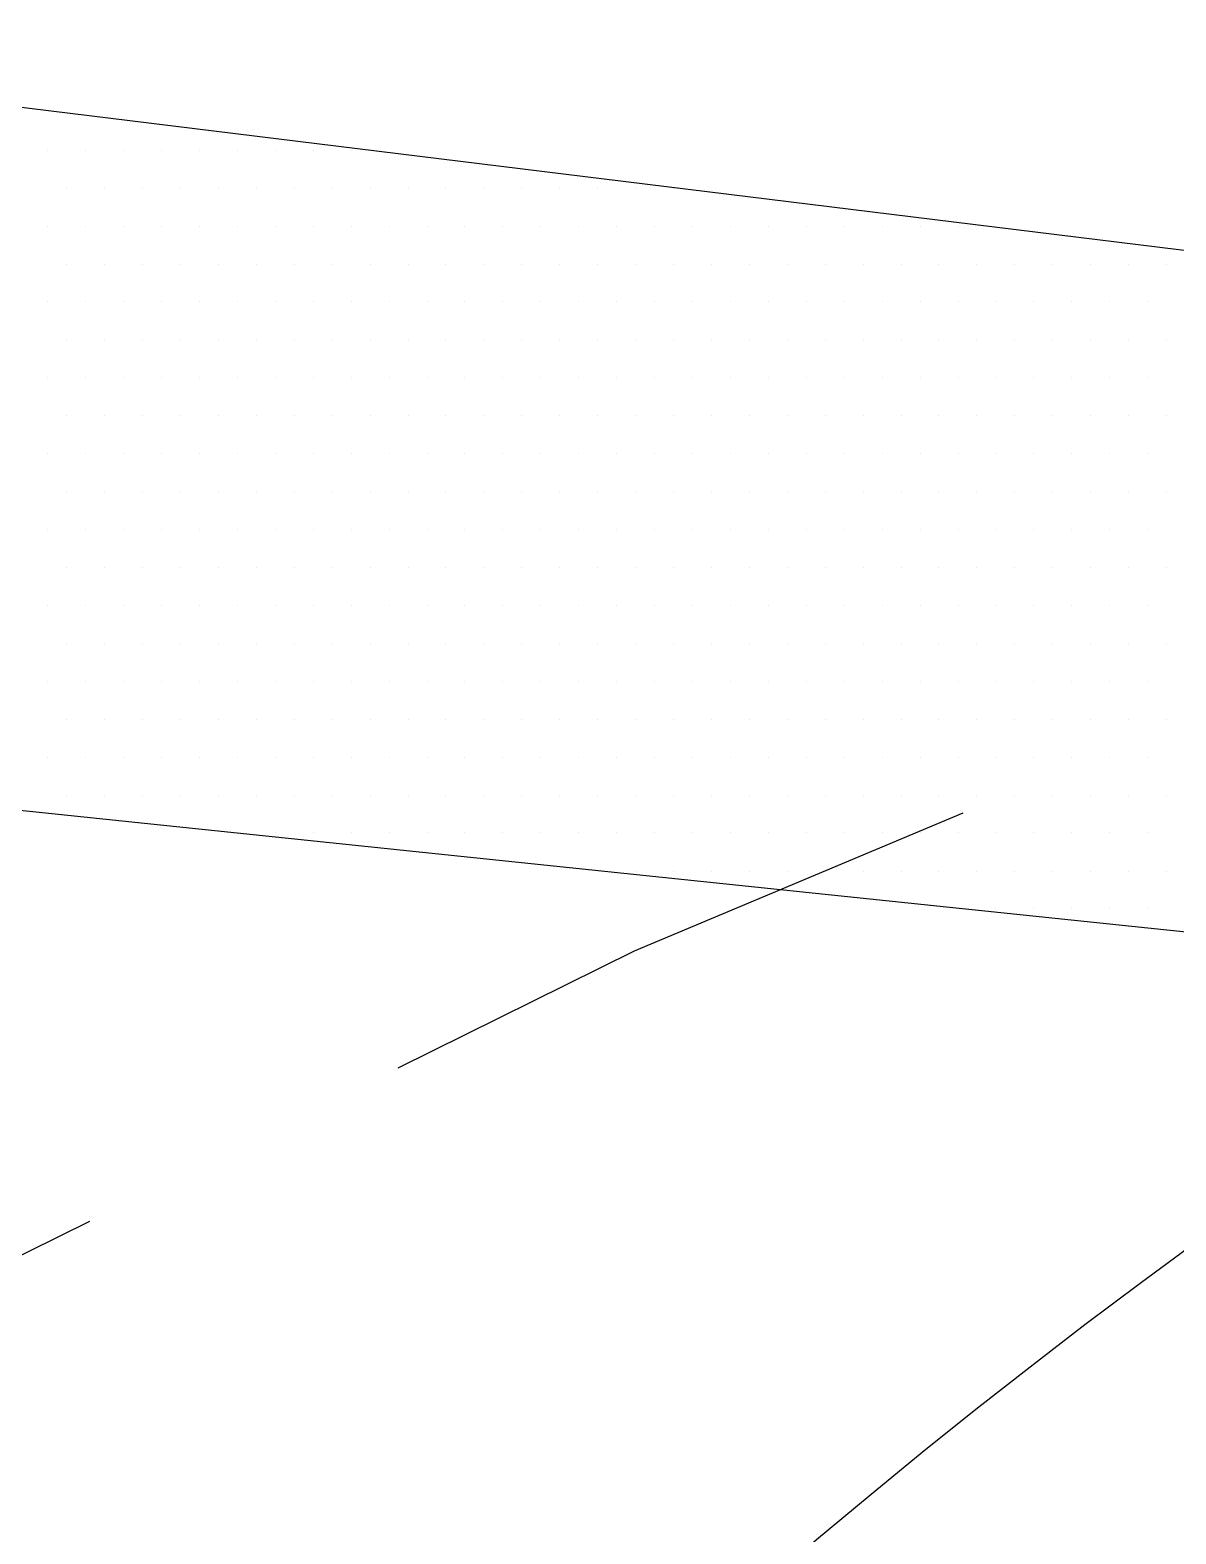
# Model space of a CAD drawing. Header units: metres. Extents: x 9606 to 9900, y 4805 to 4952.
# Drawn here: x 9831.2358 to 9831.5684, y 4846.9723 to 4847.4088 of the extents above; entities that cross this region are included whole.
import ezdxf

# ---------------------------------------------------------------- set-up
doc = ezdxf.new("R2010")
doc.units = ezdxf.units.M
doc.header["$LTSCALE"] = 2
doc.linetypes.add('CACHEX2', pattern=[0.75, 0.5, -0.25])
for name, color, linetype in [('CARTOUCHE', 7, 'Continuous'), ('LOGO', 4, 'Continuous'), ('rosace', 7, 'Continuous')]:
    doc.layers.add(name, color=color, linetype=linetype)

# ---------------------------------------------------------------- blocks, each defined once
blk = doc.blocks.new('A$C715108E3')
at = {"layer": 'LOGO', "color": 131}
for p, q in [((-17.1296, -1.5889), (-17.1296, -1.5889)), ((-17.0377, -1.5889), (-17.0377, -1.5889)), ((-16.9465, -1.5889), (-16.9465, -1.5889)), ((-16.8544, -1.5889), (-16.8544, -1.5889)), ((-16.7626, -1.5889), (-16.7626, -1.5889)), ((-16.6712, -1.5889), (-16.6712, -1.5889)), ((-16.5793, -1.5889), (-16.5793, -1.5889)), ((-16.4875, -1.5889), (-16.4875, -1.5889)), ((-16.3955, -1.5889), (-16.3955, -1.5889)), ((-17.084, -1.6803), (-17.084, -1.6803)), ((-16.992, -1.6803), (-16.992, -1.6803)), ((-16.9002, -1.6803), (-16.9002, -1.6803)), ((-16.8087, -1.6803), (-16.8087, -1.6803)), ((-16.7169, -1.6803), (-16.7169, -1.6803)), ((-16.625, -1.6803), (-16.625, -1.6803)), ((-16.5336, -1.6803), (-16.5336, -1.6803)), ((-16.4418, -1.6803), (-16.4418, -1.6803)), ((-16.3497, -1.6803), (-16.3497, -1.6803)), ((-16.2577, -1.6803), (-16.2577, -1.6803)), ((-16.1666, -1.6803), (-16.1666, -1.6803)), ((-16.0746, -1.6803), (-16.0746, -1.6803)), ((-15.983, -1.6803), (-15.983, -1.6803)), ((-15.8913, -1.6803), (-15.8913, -1.6803)), ((-15.7997, -1.6803), (-15.7997, -1.6803)), ((-15.7077, -1.6803), (-15.7077, -1.6803)), ((-15.616, -1.6803), (-15.616, -1.6803)), ((-17.1296, -1.7727), (-17.1296, -1.7727)), ((-17.0377, -1.7727), (-17.0377, -1.7727)), ((-16.9465, -1.7727), (-16.9465, -1.7727)), ((-16.8544, -1.7727), (-16.8544, -1.7727)), ((-16.7626, -1.7727), (-16.7626, -1.7727)), ((-16.6712, -1.7727), (-16.6712, -1.7727)), ((-16.5793, -1.7727), (-16.5793, -1.7727)), ((-16.4875, -1.7727), (-16.4875, -1.7727)), ((-16.3955, -1.7727), (-16.3955, -1.7727)), ((-16.3042, -1.7727), (-16.3042, -1.7727)), ((-16.2122, -1.7727), (-16.2122, -1.7727)), ((-16.1205, -1.7727), (-16.1205, -1.7727)), ((-16.0289, -1.7727), (-16.0289, -1.7727)), ((-15.9369, -1.7727), (-15.9369, -1.7727)), ((-15.8452, -1.7727), (-15.8452, -1.7727)), ((-15.7536, -1.7727), (-15.7536, -1.7727)), ((-15.6619, -1.7727), (-15.6619, -1.7727)), ((-15.5699, -1.7727), (-15.5699, -1.7727)), ((-15.4785, -1.7727), (-15.4785, -1.7727)), ((-15.3868, -1.7727), (-15.3868, -1.7727)), ((-15.2948, -1.7727), (-15.2948, -1.7727)), ((-15.203, -1.7727), (-15.203, -1.7727)), ((-15.1115, -1.7727), (-15.1115, -1.7727)), ((-15.0197, -1.7727), (-15.0197, -1.7727)), ((-14.9278, -1.7727), (-14.9278, -1.7727)), ((-17.084, -1.864), (-17.084, -1.864)), ((-16.992, -1.864), (-16.992, -1.864)), ((-16.9002, -1.864), (-16.9002, -1.864)), ((-16.8087, -1.864), (-16.8087, -1.864)), ((-16.7169, -1.864), (-16.7169, -1.864)), ((-16.625, -1.864), (-16.625, -1.864)), ((-16.5336, -1.864), (-16.5336, -1.864)), ((-16.4418, -1.864), (-16.4418, -1.864)), ((-16.3497, -1.864), (-16.3497, -1.864)), ((-16.2577, -1.864), (-16.2577, -1.864)), ((-16.1666, -1.864), (-16.1666, -1.864)), ((-16.0746, -1.864), (-16.0746, -1.864)), ((-15.983, -1.864), (-15.983, -1.864)), ((-15.8913, -1.864), (-15.8913, -1.864)), ((-15.7997, -1.864), (-15.7997, -1.864)), ((-15.7077, -1.864), (-15.7077, -1.864)), ((-15.616, -1.864), (-15.616, -1.864)), ((-15.5244, -1.864), (-15.5244, -1.864)), ((-15.4324, -1.864), (-15.4324, -1.864)), ((-15.3411, -1.864), (-15.3411, -1.864)), ((-15.2491, -1.864), (-15.2491, -1.864)), ((-15.1572, -1.864), (-15.1572, -1.864)), ((-15.0654, -1.864), (-15.0654, -1.864)), ((-14.9739, -1.864), (-14.9739, -1.864)), ((-14.8821, -1.864), (-14.8821, -1.864)), ((-14.7903, -1.864), (-14.7903, -1.864)), ((-14.6988, -1.864), (-14.6988, -1.864)), ((-14.6068, -1.864), (-14.6068, -1.864)), ((-14.5152, -1.864), (-14.5152, -1.864)), ((-14.4237, -1.864), (-14.4237, -1.864)), ((-17.1296, -1.9557), (-17.1296, -1.9557)), ((-17.0377, -1.9557), (-17.0377, -1.9557)), ((-16.9465, -1.9557), (-16.9465, -1.9557)), ((-16.8544, -1.9557), (-16.8544, -1.9557)), ((-16.7626, -1.9557), (-16.7626, -1.9557)), ((-16.6712, -1.9557), (-16.6712, -1.9557)), ((-16.5793, -1.9557), (-16.5793, -1.9557)), ((-16.4875, -1.9557), (-16.4875, -1.9557)), ((-16.3955, -1.9557), (-16.3955, -1.9557)), ((-16.3042, -1.9557), (-16.3042, -1.9557)), ((-16.2122, -1.9557), (-16.2122, -1.9557)), ((-16.1205, -1.9557), (-16.1205, -1.9557)), ((-16.0289, -1.9557), (-16.0289, -1.9557)), ((-15.9369, -1.9557), (-15.9369, -1.9557)), ((-15.8452, -1.9557), (-15.8452, -1.9557)), ((-15.7536, -1.9557), (-15.7536, -1.9557)), ((-15.6619, -1.9557), (-15.6619, -1.9557)), ((-15.5699, -1.9557), (-15.5699, -1.9557)), ((-15.4785, -1.9557), (-15.4785, -1.9557)), ((-15.3868, -1.9557), (-15.3868, -1.9557)), ((-15.2948, -1.9557), (-15.2948, -1.9557)), ((-15.203, -1.9557), (-15.203, -1.9557)), ((-15.1115, -1.9557), (-15.1115, -1.9557)), ((-15.0197, -1.9557), (-15.0197, -1.9557)), ((-14.9278, -1.9557), (-14.9278, -1.9557)), ((-14.8364, -1.9557), (-14.8364, -1.9557)), ((-14.7445, -1.9557), (-14.7445, -1.9557)), ((-14.6527, -1.9557), (-14.6527, -1.9557)), ((-14.5613, -1.9557), (-14.5613, -1.9557)), ((-14.4694, -1.9557), (-14.4694, -1.9557)), ((-17.084, -2.0481), (-17.084, -2.0481)), ((-16.992, -2.0481), (-16.992, -2.0481)), ((-16.9002, -2.0481), (-16.9002, -2.0481)), ((-16.8087, -2.0481), (-16.8087, -2.0481)), ((-16.7169, -2.0481), (-16.7169, -2.0481)), ((-16.625, -2.0481), (-16.625, -2.0481)), ((-16.5336, -2.0481), (-16.5336, -2.0481)), ((-16.4418, -2.0481), (-16.4418, -2.0481)), ((-16.3497, -2.0481), (-16.3497, -2.0481)), ((-16.2577, -2.0481), (-16.2577, -2.0481)), ((-16.1666, -2.0481), (-16.1666, -2.0481)), ((-16.0746, -2.0481), (-16.0746, -2.0481)), ((-15.983, -2.0481), (-15.983, -2.0481)), ((-15.8913, -2.0481), (-15.8913, -2.0481)), ((-15.7997, -2.0481), (-15.7997, -2.0481)), ((-15.7077, -2.0481), (-15.7077, -2.0481)), ((-15.616, -2.0481), (-15.616, -2.0481)), ((-15.5244, -2.0481), (-15.5244, -2.0481)), ((-15.4324, -2.0481), (-15.4324, -2.0481)), ((-15.3411, -2.0481), (-15.3411, -2.0481)), ((-15.2491, -2.0481), (-15.2491, -2.0481)), ((-15.1572, -2.0481), (-15.1572, -2.0481)), ((-15.0654, -2.0481), (-15.0654, -2.0481)), ((-14.9739, -2.0481), (-14.9739, -2.0481)), ((-14.8821, -2.0481), (-14.8821, -2.0481)), ((-14.7903, -2.0481), (-14.7903, -2.0481)), ((-14.6988, -2.0481), (-14.6988, -2.0481)), ((-14.6068, -2.0481), (-14.6068, -2.0481)), ((-14.5152, -2.0481), (-14.5152, -2.0481)), ((-14.4237, -2.0481), (-14.4237, -2.0481)), ((-17.1296, -2.1393), (-17.1296, -2.1393)), ((-17.0377, -2.1393), (-17.0377, -2.1393)), ((-16.9465, -2.1393), (-16.9465, -2.1393)), ((-16.8544, -2.1393), (-16.8544, -2.1393)), ((-16.7626, -2.1393), (-16.7626, -2.1393)), ((-16.6712, -2.1393), (-16.6712, -2.1393)), ((-16.5793, -2.1393), (-16.5793, -2.1393)), ((-16.4875, -2.1393), (-16.4875, -2.1393)), ((-16.3955, -2.1393), (-16.3955, -2.1393)), ((-16.3042, -2.1393), (-16.3042, -2.1393)), ((-16.2122, -2.1393), (-16.2122, -2.1393)), ((-16.1205, -2.1393), (-16.1205, -2.1393)), ((-16.0289, -2.1393), (-16.0289, -2.1393)), ((-15.9369, -2.1393), (-15.9369, -2.1393)), ((-15.8452, -2.1393), (-15.8452, -2.1393)), ((-15.7536, -2.1393), (-15.7536, -2.1393)), ((-15.6619, -2.1393), (-15.6619, -2.1393)), ((-15.5699, -2.1393), (-15.5699, -2.1393)), ((-15.4785, -2.1393), (-15.4785, -2.1393)), ((-15.3868, -2.1393), (-15.3868, -2.1393)), ((-15.2948, -2.1393), (-15.2948, -2.1393)), ((-15.203, -2.1393), (-15.203, -2.1393)), ((-15.1115, -2.1393), (-15.1115, -2.1393)), ((-15.0197, -2.1393), (-15.0197, -2.1393)), ((-14.9278, -2.1393), (-14.9278, -2.1393)), ((-14.8364, -2.1393), (-14.8364, -2.1393)), ((-14.7445, -2.1393), (-14.7445, -2.1393)), ((-14.6527, -2.1393), (-14.6527, -2.1393)), ((-14.5613, -2.1393), (-14.5613, -2.1393)), ((-14.4694, -2.1393), (-14.4694, -2.1393)), ((-17.084, -2.231), (-17.084, -2.231)), ((-16.992, -2.231), (-16.992, -2.231)), ((-16.9002, -2.231), (-16.9002, -2.231)), ((-16.8087, -2.231), (-16.8087, -2.231)), ((-16.7169, -2.231), (-16.7169, -2.231)), ((-16.625, -2.231), (-16.625, -2.231)), ((-16.5336, -2.231), (-16.5336, -2.231)), ((-16.4418, -2.231), (-16.4418, -2.231)), ((-16.3497, -2.231), (-16.3497, -2.231)), ((-16.2577, -2.231), (-16.2577, -2.231)), ((-16.1666, -2.231), (-16.1666, -2.231)), ((-16.0746, -2.231), (-16.0746, -2.231)), ((-15.983, -2.231), (-15.983, -2.231)), ((-15.8913, -2.231), (-15.8913, -2.231)), ((-15.7997, -2.231), (-15.7997, -2.231)), ((-15.7077, -2.231), (-15.7077, -2.231)), ((-15.616, -2.231), (-15.616, -2.231)), ((-15.5244, -2.231), (-15.5244, -2.231)), ((-15.4324, -2.231), (-15.4324, -2.231)), ((-15.3411, -2.231), (-15.3411, -2.231)), ((-15.2491, -2.231), (-15.2491, -2.231)), ((-15.1572, -2.231), (-15.1572, -2.231)), ((-15.0654, -2.231), (-15.0654, -2.231)), ((-14.9739, -2.231), (-14.9739, -2.231)), ((-14.8821, -2.231), (-14.8821, -2.231)), ((-14.7903, -2.231), (-14.7903, -2.231)), ((-14.6988, -2.231), (-14.6988, -2.231)), ((-14.6068, -2.231), (-14.6068, -2.231)), ((-14.5152, -2.231), (-14.5152, -2.231)), ((-14.4237, -2.231), (-14.4237, -2.231)), ((-17.1296, -2.3232), (-17.1296, -2.3232)), ((-17.0377, -2.3232), (-17.0377, -2.3232)), ((-16.9465, -2.3232), (-16.9465, -2.3232)), ((-16.8544, -2.3232), (-16.8544, -2.3232)), ((-16.7626, -2.3232), (-16.7626, -2.3232)), ((-16.6712, -2.3232), (-16.6712, -2.3232)), ((-16.5793, -2.3232), (-16.5793, -2.3232)), ((-16.4875, -2.3232), (-16.4875, -2.3232)), ((-16.3955, -2.3232), (-16.3955, -2.3232)), ((-16.3042, -2.3232), (-16.3042, -2.3232)), ((-16.2122, -2.3232), (-16.2122, -2.3232)), ((-16.1205, -2.3232), (-16.1205, -2.3232)), ((-16.0289, -2.3232), (-16.0289, -2.3232)), ((-15.9369, -2.3232), (-15.9369, -2.3232)), ((-15.8452, -2.3232), (-15.8452, -2.3232)), ((-15.7536, -2.3232), (-15.7536, -2.3232)), ((-15.6619, -2.3232), (-15.6619, -2.3232)), ((-15.5699, -2.3232), (-15.5699, -2.3232)), ((-15.4785, -2.3232), (-15.4785, -2.3232)), ((-15.3868, -2.3232), (-15.3868, -2.3232)), ((-15.2948, -2.3232), (-15.2948, -2.3232)), ((-15.203, -2.3232), (-15.203, -2.3232)), ((-15.1115, -2.3232), (-15.1115, -2.3232)), ((-15.0197, -2.3232), (-15.0197, -2.3232)), ((-14.9278, -2.3232), (-14.9278, -2.3232)), ((-14.8364, -2.3232), (-14.8364, -2.3232)), ((-14.7445, -2.3232), (-14.7445, -2.3232)), ((-14.6527, -2.3232), (-14.6527, -2.3232)), ((-14.5613, -2.3232), (-14.5613, -2.3232)), ((-14.4694, -2.3232), (-14.4694, -2.3232)), ((-17.084, -2.4146), (-17.084, -2.4146)), ((-16.992, -2.4146), (-16.992, -2.4146)), ((-16.9002, -2.4146), (-16.9002, -2.4146)), ((-16.8087, -2.4146), (-16.8087, -2.4146)), ((-16.7169, -2.4146), (-16.7169, -2.4146)), ((-16.625, -2.4146), (-16.625, -2.4146)), ((-16.5336, -2.4146), (-16.5336, -2.4146)), ((-16.4418, -2.4146), (-16.4418, -2.4146)), ((-16.3497, -2.4146), (-16.3497, -2.4146)), ((-16.2577, -2.4146), (-16.2577, -2.4146)), ((-16.1666, -2.4146), (-16.1666, -2.4146)), ((-16.0746, -2.4146), (-16.0746, -2.4146)), ((-15.983, -2.4146), (-15.983, -2.4146)), ((-15.8913, -2.4146), (-15.8913, -2.4146)), ((-15.7997, -2.4146), (-15.7997, -2.4146)), ((-15.7077, -2.4146), (-15.7077, -2.4146)), ((-15.616, -2.4146), (-15.616, -2.4146)), ((-15.5244, -2.4146), (-15.5244, -2.4146)), ((-15.4324, -2.4146), (-15.4324, -2.4146)), ((-15.3411, -2.4146), (-15.3411, -2.4146)), ((-15.2491, -2.4146), (-15.2491, -2.4146)), ((-15.1572, -2.4146), (-15.1572, -2.4146)), ((-15.0654, -2.4146), (-15.0654, -2.4146)), ((-14.9739, -2.4146), (-14.9739, -2.4146)), ((-14.8821, -2.4146), (-14.8821, -2.4146)), ((-14.7903, -2.4146), (-14.7903, -2.4146)), ((-14.6988, -2.4146), (-14.6988, -2.4146)), ((-14.6068, -2.4146), (-14.6068, -2.4146)), ((-14.5152, -2.4146), (-14.5152, -2.4146)), ((-14.4237, -2.4146), (-14.4237, -2.4146)), ((-17.1296, -2.507), (-17.1296, -2.507)), ((-17.0377, -2.507), (-17.0377, -2.507)), ((-16.9465, -2.507), (-16.9465, -2.507)), ((-16.8544, -2.507), (-16.8544, -2.507)), ((-16.7626, -2.507), (-16.7626, -2.507)), ((-16.6712, -2.507), (-16.6712, -2.507)), ((-16.5793, -2.507), (-16.5793, -2.507)), ((-16.4875, -2.507), (-16.4875, -2.507)), ((-16.3955, -2.507), (-16.3955, -2.507)), ((-16.3042, -2.507), (-16.3042, -2.507)), ((-16.2122, -2.507), (-16.2122, -2.507)), ((-16.1205, -2.507), (-16.1205, -2.507)), ((-16.0289, -2.507), (-16.0289, -2.507)), ((-15.9369, -2.507), (-15.9369, -2.507)), ((-15.8452, -2.507), (-15.8452, -2.507)), ((-15.7536, -2.507), (-15.7536, -2.507)), ((-15.6619, -2.507), (-15.6619, -2.507)), ((-15.5699, -2.507), (-15.5699, -2.507)), ((-15.4785, -2.507), (-15.4785, -2.507)), ((-15.3868, -2.507), (-15.3868, -2.507)), ((-15.2948, -2.507), (-15.2948, -2.507)), ((-15.203, -2.507), (-15.203, -2.507)), ((-15.1115, -2.507), (-15.1115, -2.507)), ((-15.0197, -2.507), (-15.0197, -2.507)), ((-14.9278, -2.507), (-14.9278, -2.507)), ((-14.8364, -2.507), (-14.8364, -2.507)), ((-14.7445, -2.507), (-14.7445, -2.507)), ((-14.6527, -2.507), (-14.6527, -2.507)), ((-14.5613, -2.507), (-14.5613, -2.507)), ((-14.4694, -2.507), (-14.4694, -2.507)), ((-17.084, -2.5983), (-17.084, -2.5983)), ((-16.992, -2.5983), (-16.992, -2.5983)), ((-16.9002, -2.5983), (-16.9002, -2.5983)), ((-16.8087, -2.5983), (-16.8087, -2.5983)), ((-16.7169, -2.5983), (-16.7169, -2.5983)), ((-16.625, -2.5983), (-16.625, -2.5983)), ((-16.5336, -2.5983), (-16.5336, -2.5983)), ((-16.4418, -2.5983), (-16.4418, -2.5983)), ((-16.3497, -2.5983), (-16.3497, -2.5983)), ((-16.2577, -2.5983), (-16.2577, -2.5983)), ((-16.1666, -2.5983), (-16.1666, -2.5983)), ((-16.0746, -2.5983), (-16.0746, -2.5983)), ((-15.983, -2.5983), (-15.983, -2.5983)), ((-15.8913, -2.5983), (-15.8913, -2.5983)), ((-15.7997, -2.5983), (-15.7997, -2.5983)), ((-15.7077, -2.5983), (-15.7077, -2.5983)), ((-15.616, -2.5983), (-15.616, -2.5983)), ((-15.5244, -2.5983), (-15.5244, -2.5983)), ((-15.4324, -2.5983), (-15.4324, -2.5983)), ((-15.3411, -2.5983), (-15.3411, -2.5983)), ((-15.2491, -2.5983), (-15.2491, -2.5983)), ((-15.1572, -2.5983), (-15.1572, -2.5983)), ((-15.0654, -2.5983), (-15.0654, -2.5983)), ((-14.9739, -2.5983), (-14.9739, -2.5983)), ((-14.8821, -2.5983), (-14.8821, -2.5983)), ((-14.7903, -2.5983), (-14.7903, -2.5983)), ((-14.6988, -2.5983), (-14.6988, -2.5983)), ((-14.6068, -2.5983), (-14.6068, -2.5983)), ((-14.5152, -2.5983), (-14.5152, -2.5983)), ((-14.4237, -2.5983), (-14.4237, -2.5983)), ((-17.1296, -2.6898), (-17.1296, -2.6898)), ((-17.0377, -2.6898), (-17.0377, -2.6898)), ((-16.9465, -2.6898), (-16.9465, -2.6898)), ((-16.8544, -2.6898), (-16.8544, -2.6898)), ((-16.7626, -2.6898), (-16.7626, -2.6898)), ((-16.6712, -2.6898), (-16.6712, -2.6898)), ((-16.5793, -2.6898), (-16.5793, -2.6898)), ((-16.4875, -2.6898), (-16.4875, -2.6898)), ((-16.3955, -2.6898), (-16.3955, -2.6898)), ((-16.3042, -2.6898), (-16.3042, -2.6898)), ((-16.2122, -2.6898), (-16.2122, -2.6898)), ((-16.1205, -2.6898), (-16.1205, -2.6898)), ((-16.0289, -2.6898), (-16.0289, -2.6898)), ((-15.9369, -2.6898), (-15.9369, -2.6898)), ((-15.8452, -2.6898), (-15.8452, -2.6898)), ((-15.7536, -2.6898), (-15.7536, -2.6898)), ((-15.6619, -2.6898), (-15.6619, -2.6898)), ((-15.5699, -2.6898), (-15.5699, -2.6898)), ((-15.4785, -2.6898), (-15.4785, -2.6898)), ((-15.3868, -2.6898), (-15.3868, -2.6898)), ((-15.2948, -2.6898), (-15.2948, -2.6898)), ((-15.203, -2.6898), (-15.203, -2.6898)), ((-15.1115, -2.6898), (-15.1115, -2.6898)), ((-15.0197, -2.6898), (-15.0197, -2.6898)), ((-14.9278, -2.6898), (-14.9278, -2.6898)), ((-14.8364, -2.6898), (-14.8364, -2.6898)), ((-14.7445, -2.6898), (-14.7445, -2.6898)), ((-14.6527, -2.6898), (-14.6527, -2.6898)), ((-14.5613, -2.6898), (-14.5613, -2.6898)), ((-14.4694, -2.6898), (-14.4694, -2.6898)), ((-17.084, -2.782), (-17.084, -2.782)), ((-16.992, -2.782), (-16.992, -2.782)), ((-16.9002, -2.782), (-16.9002, -2.782)), ((-16.8087, -2.782), (-16.8087, -2.782)), ((-16.7169, -2.782), (-16.7169, -2.782)), ((-16.625, -2.782), (-16.625, -2.782)), ((-16.5336, -2.782), (-16.5336, -2.782)), ((-16.4418, -2.782), (-16.4418, -2.782)), ((-16.3497, -2.782), (-16.3497, -2.782)), ((-16.2577, -2.782), (-16.2577, -2.782)), ((-16.1666, -2.782), (-16.1666, -2.782)), ((-16.0746, -2.782), (-16.0746, -2.782)), ((-15.983, -2.782), (-15.983, -2.782)), ((-15.8913, -2.782), (-15.8913, -2.782)), ((-15.7997, -2.782), (-15.7997, -2.782)), ((-15.7077, -2.782), (-15.7077, -2.782)), ((-15.616, -2.782), (-15.616, -2.782)), ((-15.5244, -2.782), (-15.5244, -2.782)), ((-15.4324, -2.782), (-15.4324, -2.782)), ((-15.3411, -2.782), (-15.3411, -2.782)), ((-15.2491, -2.782), (-15.2491, -2.782)), ((-15.1572, -2.782), (-15.1572, -2.782)), ((-15.0654, -2.782), (-15.0654, -2.782)), ((-14.9739, -2.782), (-14.9739, -2.782)), ((-14.8821, -2.782), (-14.8821, -2.782)), ((-14.7903, -2.782), (-14.7903, -2.782)), ((-14.6988, -2.782), (-14.6988, -2.782)), ((-14.6068, -2.782), (-14.6068, -2.782)), ((-14.5152, -2.782), (-14.5152, -2.782)), ((-14.4237, -2.782), (-14.4237, -2.782)), ((-17.1296, -2.8736), (-17.1296, -2.8736)), ((-17.0377, -2.8736), (-17.0377, -2.8736)), ((-16.9465, -2.8736), (-16.9465, -2.8736)), ((-16.8544, -2.8736), (-16.8544, -2.8736)), ((-16.7626, -2.8736), (-16.7626, -2.8736)), ((-16.6712, -2.8736), (-16.6712, -2.8736)), ((-16.5793, -2.8736), (-16.5793, -2.8736)), ((-16.4875, -2.8736), (-16.4875, -2.8736)), ((-16.3955, -2.8736), (-16.3955, -2.8736)), ((-16.3042, -2.8736), (-16.3042, -2.8736)), ((-16.2122, -2.8736), (-16.2122, -2.8736)), ((-16.1205, -2.8736), (-16.1205, -2.8736)), ((-16.0289, -2.8736), (-16.0289, -2.8736)), ((-15.9369, -2.8736), (-15.9369, -2.8736)), ((-15.8452, -2.8736), (-15.8452, -2.8736)), ((-15.7536, -2.8736), (-15.7536, -2.8736)), ((-15.6619, -2.8736), (-15.6619, -2.8736)), ((-15.5699, -2.8736), (-15.5699, -2.8736)), ((-15.4785, -2.8736), (-15.4785, -2.8736)), ((-15.3868, -2.8736), (-15.3868, -2.8736)), ((-15.2948, -2.8736), (-15.2948, -2.8736)), ((-15.203, -2.8736), (-15.203, -2.8736)), ((-15.1115, -2.8736), (-15.1115, -2.8736)), ((-15.0197, -2.8736), (-15.0197, -2.8736)), ((-14.9278, -2.8736), (-14.9278, -2.8736)), ((-14.8364, -2.8736), (-14.8364, -2.8736)), ((-14.7445, -2.8736), (-14.7445, -2.8736)), ((-14.6527, -2.8736), (-14.6527, -2.8736)), ((-14.5613, -2.8736), (-14.5613, -2.8736)), ((-14.4694, -2.8736), (-14.4694, -2.8736)), ((-17.084, -2.9649), (-17.084, -2.9649)), ((-16.992, -2.9649), (-16.992, -2.9649)), ((-16.9002, -2.9649), (-16.9002, -2.9649)), ((-16.8087, -2.9649), (-16.8087, -2.9649)), ((-16.7169, -2.9649), (-16.7169, -2.9649)), ((-16.625, -2.9649), (-16.625, -2.9649)), ((-16.5336, -2.9649), (-16.5336, -2.9649)), ((-16.4418, -2.9649), (-16.4418, -2.9649)), ((-16.3497, -2.9649), (-16.3497, -2.9649)), ((-16.2577, -2.9649), (-16.2577, -2.9649)), ((-16.1666, -2.9649), (-16.1666, -2.9649)), ((-16.0746, -2.9649), (-16.0746, -2.9649)), ((-15.983, -2.9649), (-15.983, -2.9649)), ((-15.8913, -2.9649), (-15.8913, -2.9649)), ((-15.7997, -2.9649), (-15.7997, -2.9649)), ((-15.7077, -2.9649), (-15.7077, -2.9649)), ((-15.616, -2.9649), (-15.616, -2.9649)), ((-15.5244, -2.9649), (-15.5244, -2.9649)), ((-15.4324, -2.9649), (-15.4324, -2.9649)), ((-15.3411, -2.9649), (-15.3411, -2.9649)), ((-15.2491, -2.9649), (-15.2491, -2.9649)), ((-15.1572, -2.9649), (-15.1572, -2.9649)), ((-15.0654, -2.9649), (-15.0654, -2.9649)), ((-14.9739, -2.9649), (-14.9739, -2.9649)), ((-14.8821, -2.9649), (-14.8821, -2.9649)), ((-14.7903, -2.9649), (-14.7903, -2.9649)), ((-14.6988, -2.9649), (-14.6988, -2.9649)), ((-14.6068, -2.9649), (-14.6068, -2.9649)), ((-14.5152, -2.9649), (-14.5152, -2.9649)), ((-14.4237, -2.9649), (-14.4237, -2.9649)), ((-17.1296, -3.0573), (-17.1296, -3.0573)), ((-17.0377, -3.0573), (-17.0377, -3.0573)), ((-16.9465, -3.0573), (-16.9465, -3.0573)), ((-16.8544, -3.0573), (-16.8544, -3.0573)), ((-16.7626, -3.0573), (-16.7626, -3.0573)), ((-16.6712, -3.0573), (-16.6712, -3.0573)), ((-16.5793, -3.0573), (-16.5793, -3.0573)), ((-16.4875, -3.0573), (-16.4875, -3.0573)), ((-16.3955, -3.0573), (-16.3955, -3.0573)), ((-16.3042, -3.0573), (-16.3042, -3.0573)), ((-16.2122, -3.0573), (-16.2122, -3.0573)), ((-16.1205, -3.0573), (-16.1205, -3.0573)), ((-16.0289, -3.0573), (-16.0289, -3.0573)), ((-15.9369, -3.0573), (-15.9369, -3.0573)), ((-15.8452, -3.0573), (-15.8452, -3.0573)), ((-15.7536, -3.0573), (-15.7536, -3.0573)), ((-15.6619, -3.0573), (-15.6619, -3.0573)), ((-15.5699, -3.0573), (-15.5699, -3.0573)), ((-15.4785, -3.0573), (-15.4785, -3.0573)), ((-15.3868, -3.0573), (-15.3868, -3.0573)), ((-15.2948, -3.0573), (-15.2948, -3.0573)), ((-15.203, -3.0573), (-15.203, -3.0573)), ((-15.1115, -3.0573), (-15.1115, -3.0573)), ((-15.0197, -3.0573), (-15.0197, -3.0573)), ((-14.9278, -3.0573), (-14.9278, -3.0573)), ((-14.8364, -3.0573), (-14.8364, -3.0573)), ((-14.7445, -3.0573), (-14.7445, -3.0573)), ((-14.6527, -3.0573), (-14.6527, -3.0573)), ((-14.5613, -3.0573), (-14.5613, -3.0573)), ((-14.4694, -3.0573), (-14.4694, -3.0573)), ((-17.084, -3.1485), (-17.084, -3.1485)), ((-16.992, -3.1485), (-16.992, -3.1485)), ((-16.9002, -3.1485), (-16.9002, -3.1485)), ((-16.8087, -3.1485), (-16.8087, -3.1485)), ((-16.7169, -3.1485), (-16.7169, -3.1485)), ((-16.625, -3.1485), (-16.625, -3.1485)), ((-16.5336, -3.1485), (-16.5336, -3.1485)), ((-16.4418, -3.1485), (-16.4418, -3.1485)), ((-16.3497, -3.1485), (-16.3497, -3.1485)), ((-16.2577, -3.1485), (-16.2577, -3.1485)), ((-16.1666, -3.1485), (-16.1666, -3.1485)), ((-16.0746, -3.1485), (-16.0746, -3.1485)), ((-15.983, -3.1485), (-15.983, -3.1485)), ((-15.8913, -3.1485), (-15.8913, -3.1485)), ((-15.7997, -3.1485), (-15.7997, -3.1485)), ((-15.7077, -3.1485), (-15.7077, -3.1485)), ((-15.616, -3.1485), (-15.616, -3.1485)), ((-15.5244, -3.1485), (-15.5244, -3.1485)), ((-15.4324, -3.1485), (-15.4324, -3.1485)), ((-15.3411, -3.1485), (-15.3411, -3.1485)), ((-15.2491, -3.1485), (-15.2491, -3.1485)), ((-15.1572, -3.1485), (-15.1572, -3.1485)), ((-15.0654, -3.1485), (-15.0654, -3.1485)), ((-14.9739, -3.1485), (-14.9739, -3.1485)), ((-14.8821, -3.1485), (-14.8821, -3.1485)), ((-14.7903, -3.1485), (-14.7903, -3.1485)), ((-14.6988, -3.1485), (-14.6988, -3.1485)), ((-14.6068, -3.1485), (-14.6068, -3.1485)), ((-14.5152, -3.1485), (-14.5152, -3.1485)), ((-14.4237, -3.1485), (-14.4237, -3.1485)), ((-16.664, -3.24), (-16.664, -3.24)), ((-16.5793, -3.24), (-16.5793, -3.24)), ((-16.4875, -3.24), (-16.4875, -3.24)), ((-16.3955, -3.24), (-16.3955, -3.24)), ((-16.3042, -3.24), (-16.3042, -3.24)), ((-16.2122, -3.24), (-16.2122, -3.24)), ((-16.1205, -3.24), (-16.1205, -3.24)), ((-16.0289, -3.24), (-16.0289, -3.24)), ((-15.9369, -3.24), (-15.9369, -3.24)), ((-15.8452, -3.24), (-15.8452, -3.24)), ((-15.7536, -3.24), (-15.7536, -3.24)), ((-15.6619, -3.24), (-15.6619, -3.24)), ((-15.5699, -3.24), (-15.5699, -3.24)), ((-15.4785, -3.24), (-15.4785, -3.24)), ((-15.3868, -3.24), (-15.3868, -3.24)), ((-15.2948, -3.24), (-15.2948, -3.24)), ((-15.203, -3.24), (-15.203, -3.24)), ((-15.1115, -3.24), (-15.1115, -3.24)), ((-15.0197, -3.24), (-15.0197, -3.24)), ((-14.9278, -3.24), (-14.9278, -3.24)), ((-14.8364, -3.24), (-14.8364, -3.24)), ((-14.7445, -3.24), (-14.7445, -3.24)), ((-14.6527, -3.24), (-14.6527, -3.24)), ((-14.5613, -3.24), (-14.5613, -3.24)), ((-14.4694, -3.24), (-14.4694, -3.24)), ((-15.7843, -3.3324), (-15.7843, -3.3324)), ((-15.7077, -3.3324), (-15.7077, -3.3324)), ((-15.616, -3.3324), (-15.616, -3.3324)), ((-15.5244, -3.3324), (-15.5244, -3.3324)), ((-15.4324, -3.3324), (-15.4324, -3.3324)), ((-15.3411, -3.3324), (-15.3411, -3.3324)), ((-15.2491, -3.3324), (-15.2491, -3.3324)), ((-15.1572, -3.3324), (-15.1572, -3.3324)), ((-15.0654, -3.3324), (-15.0654, -3.3324)), ((-14.9739, -3.3324), (-14.9739, -3.3324)), ((-14.8821, -3.3324), (-14.8821, -3.3324)), ((-14.7903, -3.3324), (-14.7903, -3.3324)), ((-14.6988, -3.3324), (-14.6988, -3.3324)), ((-14.6068, -3.3324), (-14.6068, -3.3324)), ((-14.5152, -3.3324), (-14.5152, -3.3324)), ((-14.4237, -3.3324), (-14.4237, -3.3324)), ((-14.9046, -3.4237), (-14.9046, -3.4237)), ((-14.8364, -3.4237), (-14.8364, -3.4237)), ((-14.7445, -3.4237), (-14.7445, -3.4237)), ((-14.6527, -3.4237), (-14.6527, -3.4237)), ((-14.5613, -3.4237), (-14.5613, -3.4237)), ((-14.4694, -3.4237), (-14.4694, -3.4237))]:
    blk.add_line(p, q, dxfattribs=at)
blk.add_lwpolyline([(-17.4242, -1.4573), (-18.4152, -2.5691), (-18.6566, -2.9311), (-18.705, -3.0278), (-11.9873, -3.7284), (-11.0696, -3.3901), (-10.6346, -2.9311), (-6.8859, 2.3168), (-8.5773, 2.3168), (-9.0123, 2.2688), (-11.5252, -1.2823), (-12.7091, 1.3505), (-13.4102, 1.1331), (-14.1349, 0.795), (-14.1589, 0.6743), (-12.951, -2.0066)], close=True, dxfattribs=at)
blk = doc.blocks.new('A$C581E6685')
at = {"layer": 'rosace', "color": 32, "linetype": 'CACHEX2', "ltscale": 1.5}
blk.add_ellipse((-38.0538, 23.8138), major_axis=(-19.0311, -3.534), ratio=0.590567, dxfattribs=at)
at = {"layer": 'rosace', "color": 32}
blk.add_ellipse((-37.6144, 23.8499), major_axis=(-13.5768, -4.2839), ratio=0.791971, dxfattribs=at)
at = {"layer": 'CARTOUCHE'}
blk.add_blockref('A$C715108E3', (-31.6739, 36.3189), dxfattribs=at)

msp = doc.modelspace()

# ---------------------------------------------------------------- linework, layer by layer
at = {"layer": 'CARTOUCHE'}
msp.add_rational_spline([(9829.64323, 4848.05468), (9829.64323, 4845.87645), (9829.64323, 4843.69822), (9829.64323, 4842.93022), (9830.41123, 4842.93022), (9839.51909, 4842.93022), (9848.62694, 4842.93022), (9849.39494, 4842.93022), (9849.39494, 4843.69822), (9849.39494, 4845.87645), (9849.39494, 4848.05468), (9849.39494, 4848.82268), (9848.62694, 4848.82268), (9839.51909, 4848.82268), (9830.41123, 4848.82268), (9829.64323, 4848.82268), (9829.64323, 4848.05468)], [1, 1, 1, 0.707106781187, 1, 1, 1, 0.707106781187, 1, 1, 1, 0.707106781187, 1, 1, 1, 0.707106781187, 1], degree=2, knots=[0, 0, 0, 1, 1, 2.570796, 2.570796, 3.570796, 3.570796, 5.141593, 5.141593, 6.141593, 6.141593, 7.712389, 7.712389, 8.712389, 8.712389, 10.283185, 10.283185, 10.283185], dxfattribs=at)

# ---------------------------------------------------------------- block references
at = {"layer": 'CARTOUCHE', "xscale": 0.12, "yscale": 0.12, "zscale": 0.12}
msp.add_blockref('A$C581E6685', (9837.09738, 4843.20633), dxfattribs=at)

doc.saveas('drawing.dxf')
